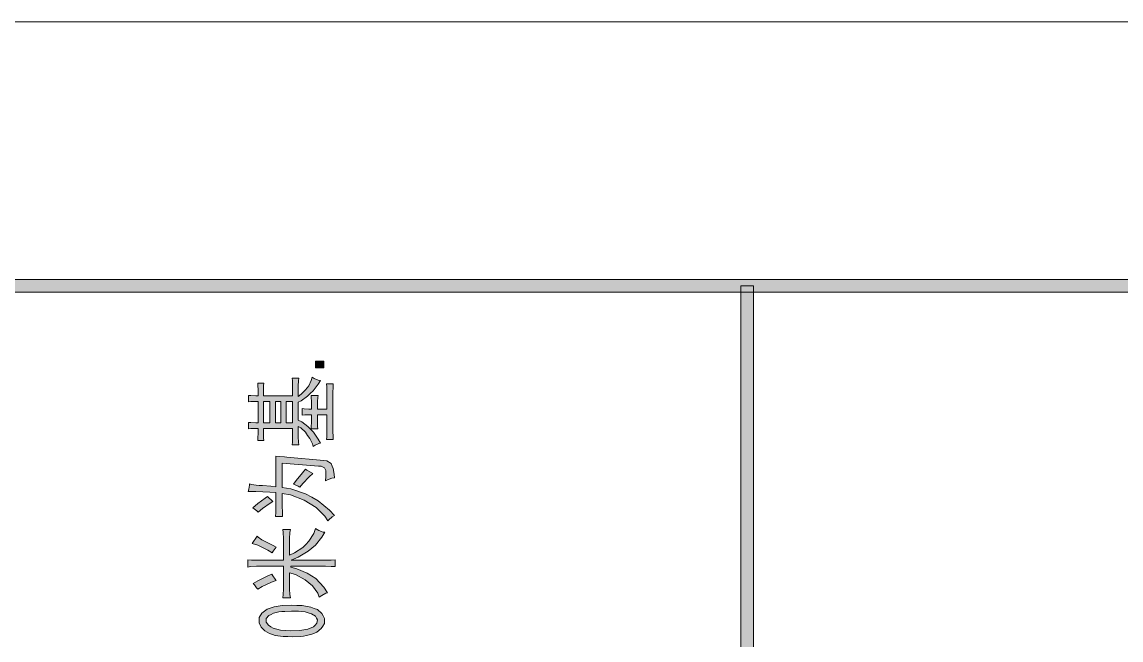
# Model space of a CAD drawing. Header units: millimetres. Extents: x 388 to 64525, y 87 to 607.
# Drawn here: x 64436.99 to 64478.69, y 583.79 to 607.22 of the extents above; entities that cross this region are included whole.
import ezdxf

# ---------------------------------------------------------------- set-up
doc = ezdxf.new("R2010")
doc.units = ezdxf.units.MM

msp = doc.modelspace()

# ---------------------------------------------------------------- hatches: boundary and pattern name
h = msp.add_hatch(color=0)
h.dxf.hatch_style = 2
h.paths.add_polyline_path([(64514.798, 597.464), (64514.314, 596.98), (64125.782, 596.98), (64125.302, 597.464)])
h = msp.add_hatch(color=0)
h.dxf.hatch_style = 2
h.paths.add_polyline_path([(64464.748, 320.182), (64464.268, 320.182), (64464.268, 597.224), (64464.748, 597.224)])
h = msp.add_hatch(color=0)
h.dxf.hatch_style = 2
h.paths.add_polyline_path([(64448.442, 594.364), (64448.442, 594.106), (64448.134, 594.106), (64448.134, 594.364)])
h = msp.add_hatch(color=0)
h.paths.add_polyline_path([(64445.955, 591.813), (64445.858, 591.813), (64445.676, 591.81), (64445.59, 591.802), (64445.59, 592.039), (64445.683, 592.032), (64445.866, 592.028), (64445.955, 592.028), (64445.955, 592.838), (64445.858, 592.838), (64445.676, 592.831), (64445.59, 592.824), (64445.59, 593.06), (64445.683, 593.057), (64445.866, 593.049), (64445.955, 593.049), (64445.955, 593.218), (64445.955, 593.279), (64445.948, 593.436), (64445.941, 593.533), (64446.167, 593.533), (64446.159, 593.436), (64446.152, 593.279), (64446.152, 593.218), (64446.152, 593.049), (64447.263, 593.049), (64447.263, 593.297), (64447.263, 593.408), (64447.256, 593.615), (64447.249, 593.712), (64447.499, 593.712), (64447.485, 593.623), (64447.474, 593.422), (64447.474, 593.307), (64447.474, 593.028), (64447.585, 593.11), (64447.757, 593.275), (64447.818, 593.354), (64447.876, 593.433), (64447.972, 593.633), (64448.005, 593.759), (64448.083, 593.709), (64448.237, 593.644), (64448.316, 593.633), (64448.23, 593.486), (64448.037, 593.239), (64447.929, 593.135), (64447.822, 593.031), (64447.593, 592.863), (64447.474, 592.802), (64447.474, 592.129), (64447.607, 592.06), (64447.843, 591.885), (64447.951, 591.774), (64448.055, 591.666), (64448.237, 591.405), (64448.316, 591.251), (64448.252, 591.236), (64448.119, 591.172), (64448.048, 591.129), (64448.019, 591.226), (64447.911, 591.433), (64447.829, 591.548), (64447.75, 591.666), (64447.571, 591.831), (64447.474, 591.881), (64447.474, 591.588), (64447.474, 591.487), (64447.485, 591.287), (64447.499, 591.186), (64447.249, 591.186), (64447.256, 591.287), (64447.263, 591.487), (64447.263, 591.588), (64447.263, 591.813), (64446.152, 591.813), (64446.152, 591.681), (64446.159, 591.448), (64446.167, 591.355), (64445.941, 591.355), (64445.948, 591.448), (64445.955, 591.641), (64445.955, 591.734)])
h.paths.add_polyline_path([(64447.263, 592.838), (64447.023, 592.838), (64447.023, 592.028), (64447.263, 592.028)])
h.paths.add_polyline_path([(64446.392, 592.838), (64446.152, 592.838), (64446.152, 592.028), (64446.392, 592.028)])
h.paths.add_polyline_path([(64446.811, 592.838), (64446.614, 592.838), (64446.614, 592.028), (64446.811, 592.028)])
h = msp.add_hatch(color=0)
h.dxf.hatch_style = 2
h.paths.add_polyline_path([(64447.979, 592.329), (64447.908, 592.329), (64447.732, 592.326), (64447.628, 592.318), (64447.628, 592.566), (64447.704, 592.555), (64447.879, 592.544), (64447.979, 592.544), (64447.979, 592.759), (64447.979, 592.838), (64447.972, 592.988), (64447.965, 593.06), (64448.23, 593.06), (64448.216, 592.988), (64448.202, 592.831), (64448.202, 592.745), (64448.202, 592.544), (64448.567, 592.544), (64448.567, 593.028), (64448.567, 593.157), (64448.56, 593.393), (64448.553, 593.501), (64448.807, 593.501), (64448.8, 593.393), (64448.793, 593.157), (64448.793, 593.028), (64448.793, 591.813), (64448.793, 591.702), (64448.8, 591.487), (64448.807, 591.387), (64448.553, 591.387), (64448.56, 591.484), (64448.567, 591.695), (64448.567, 591.813), (64448.567, 592.329), (64448.202, 592.329), (64448.202, 592.15), (64448.202, 592.057), (64448.209, 591.881), (64448.216, 591.802), (64447.965, 591.802), (64447.972, 591.881), (64447.979, 592.043), (64447.979, 592.129)])
h = msp.add_hatch(color=0)
h.dxf.hatch_style = 2
h.paths.add_polyline_path([(64445.633, 589.714), (64445.697, 589.689), (64445.88, 589.66), (64445.998, 589.649), (64446.116, 589.642), (64446.432, 589.617), (64446.629, 589.599), (64446.629, 590.756), (64446.751, 590.746), (64446.951, 590.731), (64447.037, 590.724), (64448.442, 590.599), (64448.567, 590.584), (64448.728, 590.477), (64448.764, 590.387), (64448.8, 590.298), (64448.843, 590.072), (64448.85, 589.936), (64448.75, 589.921), (64448.581, 589.864), (64448.513, 589.825), (64448.528, 589.993), (64448.521, 590.212), (64448.499, 590.262), (64448.478, 590.316), (64448.352, 590.376), (64448.245, 590.387), (64446.869, 590.498), (64446.869, 589.577), (64447.191, 589.527), (64447.754, 589.337), (64447.994, 589.201), (64448.23, 589.065), (64448.66, 588.718), (64448.85, 588.51), (64448.757, 588.456), (64448.632, 588.352), (64448.596, 588.309), (64448.485, 588.488), (64448.151, 588.811), (64447.929, 588.954), (64447.707, 589.097), (64447.177, 589.291), (64446.869, 589.341), (64446.869, 588.972), (64446.869, 588.875), (64446.876, 588.628), (64446.883, 588.478), (64446.614, 588.478), (64446.622, 588.628), (64446.629, 588.836), (64446.629, 588.893), (64446.629, 589.377), (64446.392, 589.398), (64445.866, 589.42), (64445.575, 589.42), (64445.597, 589.509), (64445.625, 589.656)])
h = msp.add_hatch(color=0)
h.dxf.hatch_style = 2
h.paths.add_polyline_path([(64447.292, 589.703), (64447.403, 589.843), (64447.636, 590.122), (64447.754, 590.262), (64447.797, 590.23), (64447.937, 590.151), (64448.033, 590.104), (64447.894, 589.982), (64447.65, 589.724), (64447.542, 589.588), (64447.467, 589.628), (64447.338, 589.685)])
h = msp.add_hatch(color=0)
h.dxf.hatch_style = 2
h.paths.add_polyline_path([(64445.955, 588.635), (64445.905, 588.685), (64445.808, 588.768), (64445.758, 588.804), (64445.948, 588.961), (64446.224, 589.173), (64446.306, 589.23), (64446.356, 589.183), (64446.46, 589.09), (64446.518, 589.04), (64446.407, 588.976), (64446.124, 588.775)])
h = msp.add_hatch(color=0)
h.dxf.hatch_style = 2
h.paths.add_polyline_path([(64446.912, 586.589), (64446.012, 586.589), (64445.887, 586.589), (64445.661, 586.571), (64445.561, 586.557), (64445.561, 586.826), (64445.697, 586.819), (64445.919, 586.815), (64446.012, 586.815), (64446.912, 586.815), (64446.912, 587.532), (64446.912, 587.639), (64446.905, 587.865), (64446.897, 587.983), (64447.177, 587.983), (64447.163, 587.865), (64447.148, 587.639), (64447.148, 587.532), (64447.148, 587.005), (64447.338, 587.094), (64447.646, 587.299), (64447.761, 587.413), (64447.876, 587.532), (64448.062, 587.829), (64448.134, 588.015), (64448.252, 587.944), (64448.427, 587.876), (64448.485, 587.883), (64448.37, 587.689), (64448.126, 587.385), (64447.994, 587.27), (64447.858, 587.155), (64447.467, 586.926), (64447.206, 586.815), (64448.427, 586.815), (64448.506, 586.815), (64448.728, 586.819), (64448.879, 586.826), (64448.879, 586.579), (64448.728, 586.582), (64448.506, 586.589), (64448.427, 586.589), (64447.191, 586.589), (64447.191, 586.557), (64447.424, 586.493), (64447.818, 586.328), (64447.979, 586.224), (64448.141, 586.12), (64448.442, 585.797), (64448.581, 585.579), (64448.528, 585.561), (64448.37, 585.475), (64448.273, 585.411), (64448.216, 585.568), (64448.019, 585.84), (64447.879, 585.959), (64447.739, 586.077), (64447.374, 586.27), (64447.148, 586.342), (64447.148, 585.79), (64447.148, 585.711), (64447.163, 585.511), (64447.177, 585.385), (64446.897, 585.385), (64446.905, 585.511), (64446.912, 585.711), (64446.912, 585.79)])
h = msp.add_hatch(color=0)
h.dxf.hatch_style = 2
h.paths.add_polyline_path([(64446.489, 587.094), (64446.321, 587.202), (64445.941, 587.381), (64445.729, 587.453), (64445.78, 587.521), (64445.873, 587.657), (64445.912, 587.725), (64445.955, 587.686), (64446.098, 587.593), (64446.202, 587.539), (64446.303, 587.485), (64446.525, 587.37), (64446.643, 587.309), (64446.6, 587.259), (64446.525, 587.152)])
h = msp.add_hatch(color=0)
h.dxf.hatch_style = 2
h.paths.add_polyline_path([(64446.643, 586.048), (64446.46, 585.984), (64446.109, 585.815), (64445.941, 585.711), (64445.898, 585.769), (64445.815, 585.876), (64445.772, 585.926), (64445.941, 586.027), (64446.292, 586.206), (64446.475, 586.285), (64446.51, 586.217), (64446.596, 586.102)])
h = msp.add_hatch(color=0)
h.paths.add_polyline_path([(64447.087, 583.916), (64446.901, 583.92), (64446.604, 583.963), (64446.496, 583.999), (64446.389, 584.035), (64446.21, 584.139), (64446.138, 584.207), (64446.07, 584.275), (64445.998, 584.44), (64445.998, 584.54), (64445.998, 584.637), (64446.098, 584.809), (64446.202, 584.88), (64446.303, 584.955), (64446.561, 585.049), (64446.715, 585.074), (64446.869, 585.095), (64447.223, 585.11), (64447.424, 585.099), (64447.625, 585.092), (64447.951, 585.034), (64448.076, 584.988), (64448.202, 584.941), (64448.377, 584.798), (64448.427, 584.701), (64448.478, 584.604), (64448.467, 584.414), (64448.406, 584.318), (64448.349, 584.225), (64448.187, 584.088), (64448.091, 584.049), (64447.994, 584.01), (64447.786, 583.956), (64447.675, 583.938), (64447.567, 583.92), (64447.274, 583.909)])
h.paths.add_polyline_path([(64447.001, 584.149), (64447.195, 584.135), (64447.539, 584.146), (64447.689, 584.174), (64447.84, 584.203), (64448.055, 584.293), (64448.119, 584.357), (64448.18, 584.422), (64448.205, 584.554), (64448.169, 584.622), (64448.13, 584.69), (64447.976, 584.787), (64447.858, 584.819), (64447.743, 584.852), (64447.489, 584.88), (64447.352, 584.88), (64447.216, 584.88), (64446.966, 584.873), (64446.854, 584.866), (64446.743, 584.855), (64446.539, 584.805), (64446.446, 584.762), (64446.356, 584.723), (64446.26, 584.608), (64446.256, 584.54), (64446.253, 584.468), (64446.342, 584.346), (64446.432, 584.293), (64446.525, 584.239), (64446.808, 584.167)])

# ---------------------------------------------------------------- linework, layer by layer
at = {"color": 0, "lineweight": 0}
for points in [[(64103.998, 310.182), (64103.998, 607.224), (64524.558, 607.224), (64524.558, 310.182)], [(64514.798, 597.464), (64514.314, 596.98), (64125.782, 596.98), (64125.302, 597.464)], [(64464.748, 320.182), (64464.268, 320.182), (64464.268, 597.224), (64464.748, 597.224)], [(64448.442, 594.364), (64448.442, 594.106), (64448.134, 594.106), (64448.134, 594.364)], [(64445.955, 591.813), (64445.858, 591.813), (64445.676, 591.81), (64445.59, 591.802), (64445.59, 592.039), (64445.683, 592.032), (64445.866, 592.028), (64445.955, 592.028), (64445.955, 592.838), (64445.858, 592.838), (64445.676, 592.831), (64445.59, 592.824), (64445.59, 593.06), (64445.683, 593.057), (64445.866, 593.049), (64445.955, 593.049), (64445.955, 593.218), (64445.955, 593.279), (64445.948, 593.436), (64445.941, 593.533), (64446.167, 593.533), (64446.159, 593.436), (64446.152, 593.279), (64446.152, 593.218), (64446.152, 593.049), (64447.263, 593.049), (64447.263, 593.297), (64447.263, 593.408), (64447.256, 593.615), (64447.249, 593.712), (64447.499, 593.712), (64447.485, 593.623), (64447.474, 593.422), (64447.474, 593.307), (64447.474, 593.028), (64447.585, 593.11), (64447.757, 593.275), (64447.818, 593.354), (64447.876, 593.433), (64447.972, 593.633), (64448.005, 593.759), (64448.083, 593.709), (64448.237, 593.644), (64448.316, 593.633), (64448.23, 593.486), (64448.037, 593.239), (64447.929, 593.135), (64447.822, 593.031), (64447.593, 592.863), (64447.474, 592.802), (64447.474, 592.129), (64447.607, 592.06), (64447.843, 591.885), (64447.951, 591.774), (64448.055, 591.666), (64448.237, 591.405), (64448.316, 591.251), (64448.252, 591.236), (64448.119, 591.172), (64448.048, 591.129), (64448.019, 591.226), (64447.911, 591.433), (64447.829, 591.548), (64447.75, 591.666), (64447.571, 591.831), (64447.474, 591.881), (64447.474, 591.588), (64447.474, 591.487), (64447.485, 591.287), (64447.499, 591.186), (64447.249, 591.186), (64447.256, 591.287), (64447.263, 591.487), (64447.263, 591.588), (64447.263, 591.813), (64446.152, 591.813), (64446.152, 591.681), (64446.159, 591.448), (64446.167, 591.355), (64445.941, 591.355), (64445.948, 591.448), (64445.955, 591.641), (64445.955, 591.734)], [(64447.979, 592.329), (64447.908, 592.329), (64447.732, 592.326), (64447.628, 592.318), (64447.628, 592.566), (64447.704, 592.555), (64447.879, 592.544), (64447.979, 592.544), (64447.979, 592.759), (64447.979, 592.838), (64447.972, 592.988), (64447.965, 593.06), (64448.23, 593.06), (64448.216, 592.988), (64448.202, 592.831), (64448.202, 592.745), (64448.202, 592.544), (64448.567, 592.544), (64448.567, 593.028), (64448.567, 593.157), (64448.56, 593.393), (64448.553, 593.501), (64448.807, 593.501), (64448.8, 593.393), (64448.793, 593.157), (64448.793, 593.028), (64448.793, 591.813), (64448.793, 591.702), (64448.8, 591.487), (64448.807, 591.387), (64448.553, 591.387), (64448.56, 591.484), (64448.567, 591.695), (64448.567, 591.813), (64448.567, 592.329), (64448.202, 592.329), (64448.202, 592.15), (64448.202, 592.057), (64448.209, 591.881), (64448.216, 591.802), (64447.965, 591.802), (64447.972, 591.881), (64447.979, 592.043), (64447.979, 592.129)], [(64446.392, 592.838), (64446.152, 592.838), (64446.152, 592.028), (64446.392, 592.028)], [(64446.811, 592.838), (64446.614, 592.838), (64446.614, 592.028), (64446.811, 592.028)], [(64447.263, 592.838), (64447.023, 592.838), (64447.023, 592.028), (64447.263, 592.028)], [(64445.633, 589.714), (64445.697, 589.689), (64445.88, 589.66), (64445.998, 589.649), (64446.116, 589.642), (64446.432, 589.617), (64446.629, 589.599), (64446.629, 590.756), (64446.751, 590.746), (64446.951, 590.731), (64447.037, 590.724), (64448.442, 590.599), (64448.567, 590.584), (64448.728, 590.477), (64448.764, 590.387), (64448.8, 590.298), (64448.843, 590.072), (64448.85, 589.936), (64448.75, 589.921), (64448.581, 589.864), (64448.513, 589.825), (64448.528, 589.993), (64448.521, 590.212), (64448.499, 590.262), (64448.478, 590.316), (64448.352, 590.376), (64448.245, 590.387), (64446.869, 590.498), (64446.869, 589.577), (64447.191, 589.527), (64447.754, 589.337), (64447.994, 589.201), (64448.23, 589.065), (64448.66, 588.718), (64448.85, 588.51), (64448.757, 588.456), (64448.632, 588.352), (64448.596, 588.309), (64448.485, 588.488), (64448.151, 588.811), (64447.929, 588.954), (64447.707, 589.097), (64447.177, 589.291), (64446.869, 589.341), (64446.869, 588.972), (64446.869, 588.875), (64446.876, 588.628), (64446.883, 588.478), (64446.614, 588.478), (64446.622, 588.628), (64446.629, 588.836), (64446.629, 588.893), (64446.629, 589.377), (64446.392, 589.398), (64445.866, 589.42), (64445.575, 589.42), (64445.597, 589.509), (64445.625, 589.656)], [(64447.292, 589.703), (64447.403, 589.843), (64447.636, 590.122), (64447.754, 590.262), (64447.797, 590.23), (64447.937, 590.151), (64448.033, 590.104), (64447.894, 589.982), (64447.65, 589.724), (64447.542, 589.588), (64447.467, 589.628), (64447.338, 589.685)], [(64445.955, 588.635), (64445.905, 588.685), (64445.808, 588.768), (64445.758, 588.804), (64445.948, 588.961), (64446.224, 589.173), (64446.306, 589.23), (64446.356, 589.183), (64446.46, 589.09), (64446.518, 589.04), (64446.407, 588.976), (64446.124, 588.775)], [(64446.912, 586.589), (64446.012, 586.589), (64445.887, 586.589), (64445.661, 586.571), (64445.561, 586.557), (64445.561, 586.826), (64445.697, 586.819), (64445.919, 586.815), (64446.012, 586.815), (64446.912, 586.815), (64446.912, 587.532), (64446.912, 587.639), (64446.905, 587.865), (64446.897, 587.983), (64447.177, 587.983), (64447.163, 587.865), (64447.148, 587.639), (64447.148, 587.532), (64447.148, 587.005), (64447.338, 587.094), (64447.646, 587.299), (64447.761, 587.413), (64447.876, 587.532), (64448.062, 587.829), (64448.134, 588.015), (64448.252, 587.944), (64448.427, 587.876), (64448.485, 587.883), (64448.37, 587.689), (64448.126, 587.385), (64447.994, 587.27), (64447.858, 587.155), (64447.467, 586.926), (64447.206, 586.815), (64448.427, 586.815), (64448.506, 586.815), (64448.728, 586.819), (64448.879, 586.826), (64448.879, 586.579), (64448.728, 586.582), (64448.506, 586.589), (64448.427, 586.589), (64447.191, 586.589), (64447.191, 586.557), (64447.424, 586.493), (64447.818, 586.328), (64447.979, 586.224), (64448.141, 586.12), (64448.442, 585.797), (64448.581, 585.579), (64448.528, 585.561), (64448.37, 585.475), (64448.273, 585.411), (64448.216, 585.568), (64448.019, 585.84), (64447.879, 585.959), (64447.739, 586.077), (64447.374, 586.27), (64447.148, 586.342), (64447.148, 585.79), (64447.148, 585.711), (64447.163, 585.511), (64447.177, 585.385), (64446.897, 585.385), (64446.905, 585.511), (64446.912, 585.711), (64446.912, 585.79)], [(64446.489, 587.094), (64446.321, 587.202), (64445.941, 587.381), (64445.729, 587.453), (64445.78, 587.521), (64445.873, 587.657), (64445.912, 587.725), (64445.955, 587.686), (64446.098, 587.593), (64446.202, 587.539), (64446.303, 587.485), (64446.525, 587.37), (64446.643, 587.309), (64446.6, 587.259), (64446.525, 587.152)], [(64446.643, 586.048), (64446.46, 585.984), (64446.109, 585.815), (64445.941, 585.711), (64445.898, 585.769), (64445.815, 585.876), (64445.772, 585.926), (64445.941, 586.027), (64446.292, 586.206), (64446.475, 586.285), (64446.51, 586.217), (64446.596, 586.102)], [(64447.087, 583.916), (64446.901, 583.92), (64446.604, 583.963), (64446.496, 583.999), (64446.389, 584.035), (64446.21, 584.139), (64446.138, 584.207), (64446.07, 584.275), (64445.998, 584.44), (64445.998, 584.54), (64445.998, 584.637), (64446.098, 584.809), (64446.202, 584.88), (64446.303, 584.955), (64446.561, 585.049), (64446.715, 585.074), (64446.869, 585.095), (64447.223, 585.11), (64447.424, 585.099), (64447.625, 585.092), (64447.951, 585.034), (64448.076, 584.988), (64448.202, 584.941), (64448.377, 584.798), (64448.427, 584.701), (64448.478, 584.604), (64448.467, 584.414), (64448.406, 584.318), (64448.349, 584.225), (64448.187, 584.088), (64448.091, 584.049), (64447.994, 584.01), (64447.786, 583.956), (64447.675, 583.938), (64447.567, 583.92), (64447.274, 583.909)], [(64447.001, 584.149), (64447.195, 584.135), (64447.539, 584.146), (64447.689, 584.174), (64447.84, 584.203), (64448.055, 584.293), (64448.119, 584.357), (64448.18, 584.422), (64448.205, 584.554), (64448.169, 584.622), (64448.13, 584.69), (64447.976, 584.787), (64447.858, 584.819), (64447.743, 584.852), (64447.489, 584.88), (64447.352, 584.88), (64447.216, 584.88), (64446.966, 584.873), (64446.854, 584.866), (64446.743, 584.855), (64446.539, 584.805), (64446.446, 584.762), (64446.356, 584.723), (64446.26, 584.608), (64446.256, 584.54), (64446.253, 584.468), (64446.342, 584.346), (64446.432, 584.293), (64446.525, 584.239), (64446.808, 584.167)]]:
    msp.add_lwpolyline(points, close=True, dxfattribs=at)

doc.saveas('drawing.dxf')
